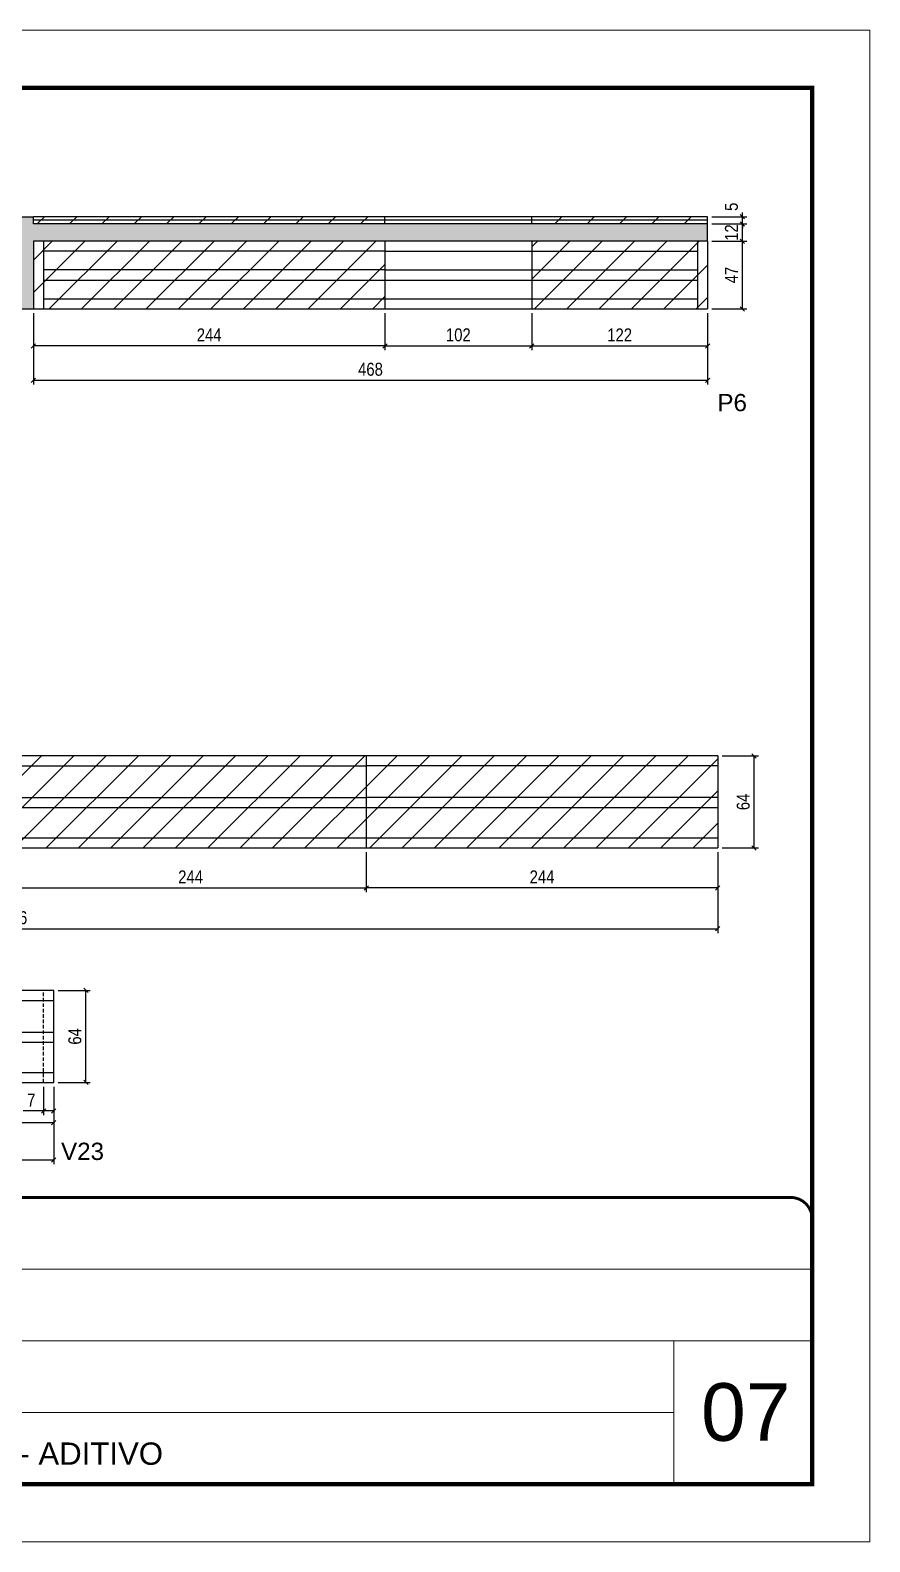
# Model space of a CAD drawing. Extents: x -10448 to -1189, y -11772 to 17235.
# Drawn here: x -6363 to -5780, y 14646 to 15696 of the extents above; entities that cross this region are included whole.
import ezdxf

# ---------------------------------------------------------------- set-up
doc = ezdxf.new("R2010")
doc.units = 0
for name, pattern in [('CONTINUO', [0]), ('DASHED', [0.75, 0.5, -0.25]), ('HIDDEN', [0.375, 0.25, -0.125])]:
    doc.linetypes.add(name, pattern=pattern)
for name, color, linetype in [('5', 5, 'Continuous'), ('COTA', 241, 'Continuous'), ('Painéis', 200, 'Continuous'), ('Reaproveitamento', 251, 'Continuous'), ('SARR_2.2x7', 40, 'Continuous'), ('SARR_EDITAR', 141, 'Continuous')]:
    doc.layers.add(name, color=color, linetype=linetype)
for name, color, linetype, lineweight in [('CARIMBO', 255, 'Continuous', 9), ('Folhas', 255, 'Continuous', 9), ('Hachura', 251, 'Continuous', 9), ('SARRAFO DE PRESSAO', 251, 'DASHED', 9)]:
    doc.layers.add(name, color=color, linetype=linetype, lineweight=lineweight)
doc.styles.add('ARIAL', font='arial.ttf')
doc.styles.add('COTA TECNICA-50', font='techl___.ttf', dxfattribs={"height": 9})
doc.styles.get("Standard").update_dxf_attribs({"font": 'arial.ttf'})
doc.dimstyles.new('COTA PAINEL-50', dxfattribs={"dimtxt": 9, "dimasz": 3, "dimexe": 3, "dimexo": 3, "dimgap": 3, "dimtad": 1, "dimdec": 1, "dimzin": 12, "dimdsep": 46, "dimtxsty": 'COTA TECNICA-50', "dimblk1": 'OBLIQUE', "dimblk2": 'OBLIQUE', "dimsah": 1, "dimcen": 0.9, "dimclrd": 4, "dimclre": 4, "dimclrt": 240, "dimadec": 1, "dimazin": 3, "dimtfac": 1, "dimtdec": 1, "dimtmove": 0, "dimatfit": 3, "dimfxl": 1, "dimtolj": 1, "dimtzin": 12, "dimarcsym": 0})
pattern_1 = [(45, (-137870.783, -4654.858), (-11.2253202, 11.2253202), [])]
pattern_2 = [(45, (-137870.783, -4641.673), (-11.2253202, 11.2253202), [])]

# ---------------------------------------------------------------- blocks, each defined once
blk = doc.blocks.new('9999999999')
at = {"color": 30, "linetype": 'CONTINUO'}
for p, q in [((98564.6, 34379.6), (99584, 34379.6)), ((98564.6, 34329.8), (99488, 34329.8)), ((99584, 34329.8), (99488, 34329.8)), ((99488, 34329.8), (99488, 34230.2)), ((98564.6, 34280), (99488, 34280))]:
    blk.add_line(p, q, dxfattribs=at)
at = {"color": 30, "linetype": 'CONTINUO', "const_width": 2}
blk.add_lwpolyline([(99584, 34230.2), (99584, 34414.4, 0.414214), (99569, 34429.4), (98229, 34429.4, 0.414214), (98214, 34414.4), (98214, 34245.2, 0.414214), (98229, 34230.2), (99584, 34230.2)], format="xyb", dxfattribs=at)
at = {"layer": 'Folhas'}
blk.add_lwpolyline([(98139, 34190.2), (99624, 34190.2), (99624, 35240.2), (98139, 35240.2)], close=True, dxfattribs=at)
at = {"layer": 'Folhas', "color": 30, "const_width": 3}
blk.add_lwpolyline([(98214, 34230.2), (99584, 34230.2), (99584, 35200.2), (98214, 35200.2)], close=True, dxfattribs=at)
at = {"color": 7, "linetype": 'Continuous', "ltscale": 5, "style": 'ARIAL'}
blk.add_text('LATERAL DE VIGA - ADITIVO', height=15.483, dxfattribs=at).set_placement((98837.7, 34243.7))
blk = doc.blocks.new('_Oblique')
at = {"color": 0, "linetype": 'ByBlock', "lineweight": -2}
blk.add_line((-0.5, -0.5), (0.5, 0.5), dxfattribs=at)
blk = doc.blocks.new('*D59')
at = {"layer": 'COTA', "color": 4, "linetype": 'ByBlock', "lineweight": -2, "transparency": 16777216}
for p, q in [((-6360.4, 15499.1), (-6360.4, 15473.4)), ((-6116.4, 15499.1), (-6116.4, 15473.4)), ((-6116.4, 15476.4), (-6360.4, 15476.4))]:
    blk.add_line(p, q, dxfattribs=at)
at = {"layer": 'Defpoints', "color": 0, "linetype": 'ByBlock', "transparency": 16777216}
for p in [(-6360.4, 15502.1), (-6116.4, 15502.1), (-6360.4, 15476.4)]:
    blk.add_point(p, dxfattribs=at)
at = {"layer": 'COTA', "color": 4, "linetype": 'ByBlock', "lineweight": -2, "transparency": 16777216, "xscale": 3, "yscale": 3, "zscale": 3, "rotation": 180}
blk.add_blockref('_Oblique', (-6360.4, 15476.4), dxfattribs=at)
at = {"layer": 'COTA', "color": 4, "linetype": 'ByBlock', "lineweight": -2, "transparency": 16777216, "xscale": 3, "yscale": 3, "zscale": 3}
blk.add_blockref('_Oblique', (-6116.4, 15476.4), dxfattribs=at)
at = {"layer": 'COTA', "color": 240, "linetype": 'ByBlock', "transparency": 16777216, "insert": (-6238.4, 15484), "char_height": 9, "attachment_point": 5, "style": 'COTA TECNICA-50'}
blk.add_mtext('\\A1;244', dxfattribs=at)
blk = doc.blocks.new('*D81')
at = {"layer": 'COTA', "color": 4, "linetype": 'ByBlock', "lineweight": -2, "transparency": 16777216}
for p, q in [((-6360.4, 15499.1), (-6360.4, 15449.5)), ((-5892.4, 15499.1), (-5892.4, 15449.5)), ((-6360.4, 15452.5), (-5892.4, 15452.5))]:
    blk.add_line(p, q, dxfattribs=at)
at = {"layer": 'Defpoints', "color": 0, "linetype": 'ByBlock', "transparency": 16777216}
for p in [(-6360.4, 15502.1), (-5892.4, 15502.1), (-5892.4, 15452.5)]:
    blk.add_point(p, dxfattribs=at)
at = {"layer": 'COTA', "color": 4, "linetype": 'ByBlock', "lineweight": -2, "transparency": 16777216, "xscale": 3, "yscale": 3, "zscale": 3, "rotation": 180}
blk.add_blockref('_Oblique', (-6360.4, 15452.5), dxfattribs=at)
at = {"layer": 'COTA', "color": 4, "linetype": 'ByBlock', "lineweight": -2, "transparency": 16777216, "xscale": 3, "yscale": 3, "zscale": 3}
blk.add_blockref('_Oblique', (-5892.4, 15452.5), dxfattribs=at)
at = {"layer": 'COTA', "color": 240, "linetype": 'ByBlock', "transparency": 16777216, "insert": (-6126.4, 15460.1), "char_height": 9, "attachment_point": 5, "style": 'COTA TECNICA-50'}
blk.add_mtext('\\A1;468', dxfattribs=at)
blk = doc.blocks.new('*D82')
at = {"layer": 'COTA', "color": 4, "linetype": 'ByBlock', "lineweight": -2, "transparency": 16777216}
for p, q in [((-5889.4, 15549.1), (-5865.2, 15549.1)), ((-5868.2, 15502.1), (-5868.2, 15549.1)), ((-5889.4, 15502.1), (-5865.2, 15502.1))]:
    blk.add_line(p, q, dxfattribs=at)
at = {"layer": 'Defpoints', "color": 0, "linetype": 'ByBlock', "transparency": 16777216}
for p in [(-5892.4, 15549.1), (-5868.2, 15549.1), (-5892.4, 15502.1)]:
    blk.add_point(p, dxfattribs=at)
at = {"layer": 'COTA', "color": 4, "linetype": 'ByBlock', "lineweight": -2, "transparency": 16777216, "xscale": 3, "yscale": 3, "zscale": 3}
for p, rotation in [((-5868.2, 15549.1), 90), ((-5868.2, 15502.1), 270)]:
    blk.add_blockref('_Oblique', p, dxfattribs=dict(at, rotation=rotation))
at = {"layer": 'COTA', "color": 240, "linetype": 'ByBlock', "transparency": 16777216, "insert": (-5875.8, 15525.6), "char_height": 9, "attachment_point": 5, "rotation": 90, "style": 'COTA TECNICA-50'}
blk.add_mtext('\\A1;47', dxfattribs=at)
blk = doc.blocks.new('*D83')
at = {"layer": 'COTA', "color": 4, "linetype": 'ByBlock', "lineweight": -2, "transparency": 16777216}
for p, q in [((-5889.4, 15561.1), (-5865.2, 15561.1)), ((-5868.2, 15549.1), (-5868.2, 15561.1)), ((-5889.4, 15549.1), (-5865.2, 15549.1))]:
    blk.add_line(p, q, dxfattribs=at)
at = {"layer": 'Defpoints', "color": 0, "linetype": 'ByBlock', "transparency": 16777216}
for p in [(-5892.4, 15561.1), (-5868.2, 15561.1), (-5892.4, 15549.1)]:
    blk.add_point(p, dxfattribs=at)
at = {"layer": 'COTA', "color": 4, "linetype": 'ByBlock', "lineweight": -2, "transparency": 16777216, "xscale": 3, "yscale": 3, "zscale": 3}
for p, rotation in [((-5868.2, 15561.1), 90), ((-5868.2, 15549.1), 270)]:
    blk.add_blockref('_Oblique', p, dxfattribs=dict(at, rotation=rotation))
at = {"layer": 'COTA', "color": 240, "linetype": 'ByBlock', "transparency": 16777216, "insert": (-5875.8, 15555.1), "char_height": 9, "attachment_point": 5, "rotation": 90, "style": 'COTA TECNICA-50'}
blk.add_mtext('\\A1;12', dxfattribs=at)
blk = doc.blocks.new('*D84')
at = {"layer": 'COTA', "color": 4, "linetype": 'ByBlock', "lineweight": -2, "transparency": 16777216}
for p, q in [((-5889.4, 15566.1), (-5865.2, 15566.1)), ((-5889.4, 15561.1), (-5865.2, 15561.1)), ((-5868.2, 15566.1), (-5868.2, 15569.1)), ((-5868.2, 15561.1), (-5868.2, 15566.1)), ((-5868.2, 15561.1), (-5868.2, 15558.1))]:
    blk.add_line(p, q, dxfattribs=at)
at = {"layer": 'Defpoints', "color": 0, "linetype": 'ByBlock', "transparency": 16777216}
for p in [(-5892.4, 15566.1), (-5892.4, 15561.1), (-5868.2, 15566.1)]:
    blk.add_point(p, dxfattribs=at)
at = {"layer": 'COTA', "color": 4, "linetype": 'ByBlock', "lineweight": -2, "transparency": 16777216, "xscale": 3, "yscale": 3, "zscale": 3}
for p, rotation in [((-5868.2, 15566.1), 270), ((-5868.2, 15561.1), 90)]:
    blk.add_blockref('_Oblique', p, dxfattribs=dict(at, rotation=rotation))
at = {"layer": 'COTA', "color": 240, "linetype": 'ByBlock', "transparency": 16777216, "insert": (-5875.8, 15573), "char_height": 9, "attachment_point": 5, "rotation": 90, "style": 'COTA TECNICA-50'}
blk.add_mtext('\\A1;5', dxfattribs=at)
blk = doc.blocks.new('*D66')
at = {"layer": 'COTA', "color": 4, "linetype": 'ByBlock', "lineweight": -2, "transparency": 16777216}
for p, q in [((-6373.3, 15124.6), (-6373.3, 15096.9)), ((-6129.3, 15124.6), (-6129.3, 15096.9)), ((-6373.3, 15099.9), (-6129.3, 15099.9))]:
    blk.add_line(p, q, dxfattribs=at)
at = {"layer": 'Defpoints', "color": 0, "linetype": 'ByBlock', "transparency": 16777216}
for p in [(-6373.3, 15127.6), (-6129.3, 15127.6), (-6129.3, 15099.9)]:
    blk.add_point(p, dxfattribs=at)
at = {"layer": 'COTA', "color": 4, "linetype": 'ByBlock', "lineweight": -2, "transparency": 16777216, "xscale": 3, "yscale": 3, "zscale": 3, "rotation": 180}
blk.add_blockref('_Oblique', (-6373.3, 15099.9), dxfattribs=at)
at = {"layer": 'COTA', "color": 4, "linetype": 'ByBlock', "lineweight": -2, "transparency": 16777216, "xscale": 3, "yscale": 3, "zscale": 3}
blk.add_blockref('_Oblique', (-6129.3, 15099.9), dxfattribs=at)
at = {"layer": 'COTA', "color": 240, "linetype": 'ByBlock', "transparency": 16777216, "insert": (-6251.3, 15107.5), "char_height": 9, "attachment_point": 5, "style": 'COTA TECNICA-50'}
blk.add_mtext('\\A1;244', dxfattribs=at)
blk = doc.blocks.new('*D69')
at = {"layer": 'COTA', "color": 4, "linetype": 'ByBlock', "lineweight": -2, "transparency": 16777216}
for p, q in [((-6129.3, 15124.6), (-6129.3, 15096.9)), ((-5885.3, 15124.6), (-5885.3, 15096.9)), ((-5885.3, 15099.9), (-6129.3, 15099.9))]:
    blk.add_line(p, q, dxfattribs=at)
at = {"layer": 'Defpoints', "color": 0, "linetype": 'ByBlock', "transparency": 16777216}
for p in [(-6129.3, 15127.6), (-5885.3, 15127.6), (-6129.3, 15099.9)]:
    blk.add_point(p, dxfattribs=at)
at = {"layer": 'COTA', "color": 4, "linetype": 'ByBlock', "lineweight": -2, "transparency": 16777216, "xscale": 3, "yscale": 3, "zscale": 3, "rotation": 180}
blk.add_blockref('_Oblique', (-6129.3, 15099.9), dxfattribs=at)
at = {"layer": 'COTA', "color": 4, "linetype": 'ByBlock', "lineweight": -2, "transparency": 16777216, "xscale": 3, "yscale": 3, "zscale": 3}
blk.add_blockref('_Oblique', (-5885.3, 15099.9), dxfattribs=at)
at = {"layer": 'COTA', "color": 240, "linetype": 'ByBlock', "transparency": 16777216, "insert": (-6007.3, 15107.5), "char_height": 9, "attachment_point": 5, "style": 'COTA TECNICA-50'}
blk.add_mtext('\\A1;244', dxfattribs=at)
blk = doc.blocks.new('*D87')
at = {"layer": 'COTA', "color": 4, "linetype": 'ByBlock', "lineweight": -2, "transparency": 16777216}
for p, q in [((-5882.3, 15191.6), (-5857.1, 15191.6)), ((-5860.1, 15127.6), (-5860.1, 15191.6)), ((-5882.3, 15127.6), (-5857.1, 15127.6))]:
    blk.add_line(p, q, dxfattribs=at)
at = {"layer": 'Defpoints', "color": 0, "linetype": 'ByBlock', "transparency": 16777216}
for p in [(-5885.3, 15191.6), (-5860.1, 15191.6), (-5885.3, 15127.6)]:
    blk.add_point(p, dxfattribs=at)
at = {"layer": 'COTA', "color": 4, "linetype": 'ByBlock', "lineweight": -2, "transparency": 16777216, "xscale": 3, "yscale": 3, "zscale": 3}
for p, rotation in [((-5860.1, 15191.6), 90), ((-5860.1, 15127.6), 270)]:
    blk.add_blockref('_Oblique', p, dxfattribs=dict(at, rotation=rotation))
at = {"layer": 'COTA', "color": 240, "linetype": 'ByBlock', "transparency": 16777216, "insert": (-5867.6, 15159.6), "char_height": 9, "attachment_point": 5, "rotation": 90, "style": 'COTA TECNICA-50'}
blk.add_mtext('\\A1;64', dxfattribs=at)
blk = doc.blocks.new('*D88')
at = {"layer": 'COTA', "color": 4, "linetype": 'ByBlock', "lineweight": -2, "transparency": 16777216}
for p, q in [((-6343.3, 15028.7), (-6321, 15028.7)), ((-6324, 14964.7), (-6324, 15028.7)), ((-6343.3, 14964.7), (-6321, 14964.7))]:
    blk.add_line(p, q, dxfattribs=at)
at = {"layer": 'Defpoints', "color": 0, "linetype": 'ByBlock', "transparency": 16777216}
for p in [(-6346.3, 15028.7), (-6324, 15028.7), (-6346.3, 14964.7)]:
    blk.add_point(p, dxfattribs=at)
at = {"layer": 'COTA', "color": 4, "linetype": 'ByBlock', "lineweight": -2, "transparency": 16777216, "xscale": 3, "yscale": 3, "zscale": 3}
for p, rotation in [((-6324, 15028.7), 90), ((-6324, 14964.7), 270)]:
    blk.add_blockref('_Oblique', p, dxfattribs=dict(at, rotation=rotation))
at = {"layer": 'COTA', "color": 240, "linetype": 'ByBlock', "transparency": 16777216, "insert": (-6331.6, 14996.7), "char_height": 9, "attachment_point": 5, "rotation": 90, "style": 'COTA TECNICA-50'}
blk.add_mtext('\\A1;64', dxfattribs=at)
blk = doc.blocks.new('*D89')
at = {"layer": 'COTA', "color": 4, "linetype": 'ByBlock', "lineweight": -2, "transparency": 16777216}
for p, q in [((-6861.3, 15124.6), (-6861.3, 15068.5)), ((-5885.3, 15124.6), (-5885.3, 15068.5)), ((-6861.3, 15071.5), (-5885.3, 15071.5))]:
    blk.add_line(p, q, dxfattribs=at)
at = {"layer": 'Defpoints', "color": 0, "linetype": 'ByBlock', "transparency": 16777216}
for p in [(-6861.3, 15127.6), (-5885.3, 15127.6), (-5885.3, 15071.5)]:
    blk.add_point(p, dxfattribs=at)
at = {"layer": 'COTA', "color": 4, "linetype": 'ByBlock', "lineweight": -2, "transparency": 16777216, "xscale": 3, "yscale": 3, "zscale": 3, "rotation": 180}
blk.add_blockref('_Oblique', (-6861.3, 15071.5), dxfattribs=at)
at = {"layer": 'COTA', "color": 4, "linetype": 'ByBlock', "lineweight": -2, "transparency": 16777216, "xscale": 3, "yscale": 3, "zscale": 3}
blk.add_blockref('_Oblique', (-5885.3, 15071.5), dxfattribs=at)
at = {"layer": 'COTA', "color": 240, "linetype": 'ByBlock', "transparency": 16777216, "insert": (-6373.3, 15079.1), "char_height": 9, "attachment_point": 5, "style": 'COTA TECNICA-50'}
blk.add_mtext('\\A1;976', dxfattribs=at)
blk = doc.blocks.new('*D90')
at = {"layer": 'COTA', "color": 4, "linetype": 'ByBlock', "lineweight": -2, "transparency": 16777216}
for p, q in [((-6861.3, 14961.7), (-6861.3, 14907.9)), ((-6346.3, 14961.7), (-6346.3, 14907.9)), ((-6861.3, 14910.9), (-6346.3, 14910.9))]:
    blk.add_line(p, q, dxfattribs=at)
at = {"layer": 'Defpoints', "color": 0, "linetype": 'ByBlock', "transparency": 16777216}
for p in [(-6861.3, 14964.7), (-6346.3, 14964.7), (-6346.3, 14910.9)]:
    blk.add_point(p, dxfattribs=at)
at = {"layer": 'COTA', "color": 4, "linetype": 'ByBlock', "lineweight": -2, "transparency": 16777216, "xscale": 3, "yscale": 3, "zscale": 3, "rotation": 180}
blk.add_blockref('_Oblique', (-6861.3, 14910.9), dxfattribs=at)
at = {"layer": 'COTA', "color": 4, "linetype": 'ByBlock', "lineweight": -2, "transparency": 16777216, "xscale": 3, "yscale": 3, "zscale": 3}
blk.add_blockref('_Oblique', (-6346.3, 14910.9), dxfattribs=at)
at = {"layer": 'COTA', "color": 240, "linetype": 'ByBlock', "transparency": 16777216, "insert": (-6603.8, 14918.5), "char_height": 9, "attachment_point": 5, "style": 'COTA TECNICA-50'}
blk.add_mtext('\\A1;515', dxfattribs=at)
blk = doc.blocks.new('*D91')
at = {"layer": 'COTA', "color": 4, "linetype": 'ByBlock', "lineweight": -2, "transparency": 16777216}
for p, q in [((-6495.3, 14961.7), (-6495.3, 14933.8)), ((-6346.3, 14961.7), (-6346.3, 14933.8)), ((-6495.3, 14936.8), (-6346.3, 14936.8))]:
    blk.add_line(p, q, dxfattribs=at)
at = {"layer": 'Defpoints', "color": 0, "linetype": 'ByBlock', "transparency": 16777216}
for p in [(-6495.3, 14964.7), (-6346.3, 14964.7), (-6346.3, 14936.8)]:
    blk.add_point(p, dxfattribs=at)
at = {"layer": 'COTA', "color": 4, "linetype": 'ByBlock', "lineweight": -2, "transparency": 16777216, "xscale": 3, "yscale": 3, "zscale": 3, "rotation": 180}
blk.add_blockref('_Oblique', (-6495.3, 14936.8), dxfattribs=at)
at = {"layer": 'COTA', "color": 4, "linetype": 'ByBlock', "lineweight": -2, "transparency": 16777216, "xscale": 3, "yscale": 3, "zscale": 3}
blk.add_blockref('_Oblique', (-6346.3, 14936.8), dxfattribs=at)
at = {"layer": 'COTA', "color": 240, "linetype": 'ByBlock', "transparency": 16777216, "insert": (-6420.8, 14944.4), "char_height": 9, "attachment_point": 5, "style": 'COTA TECNICA-50'}
blk.add_mtext('\\A1;149', dxfattribs=at)
blk = doc.blocks.new('*D92')
at = {"layer": 'COTA', "color": 4, "linetype": 'ByBlock', "lineweight": -2, "transparency": 16777216}
for p, q in [((-6353.3, 14961.7), (-6353.3, 14941.9)), ((-6346.3, 14961.7), (-6346.3, 14941.9)), ((-6353.3, 14944.9), (-6367.5, 14944.9)), ((-6346.3, 14944.9), (-6353.3, 14944.9))]:
    blk.add_line(p, q, dxfattribs=at)
at = {"layer": 'Defpoints', "color": 0, "linetype": 'ByBlock', "transparency": 16777216}
for p in [(-6353.3, 14964.7), (-6346.3, 14964.7), (-6353.3, 14944.9)]:
    blk.add_point(p, dxfattribs=at)
at = {"layer": 'COTA', "color": 4, "linetype": 'ByBlock', "lineweight": -2, "transparency": 16777216, "xscale": 3, "yscale": 3, "zscale": 3, "rotation": 180}
blk.add_blockref('_Oblique', (-6353.3, 14944.9), dxfattribs=at)
at = {"layer": 'COTA', "color": 4, "linetype": 'ByBlock', "lineweight": -2, "transparency": 16777216, "xscale": 3, "yscale": 3, "zscale": 3}
blk.add_blockref('_Oblique', (-6346.3, 14944.9), dxfattribs=at)
at = {"layer": 'COTA', "color": 240, "linetype": 'ByBlock', "transparency": 16777216, "insert": (-6361.9, 14952.5), "char_height": 9, "attachment_point": 5, "style": 'COTA TECNICA-50'}
blk.add_mtext('\\A1;7', dxfattribs=at)
blk = doc.blocks.new('*D94')
at = {"layer": 'COTA', "color": 4, "linetype": 'ByBlock', "lineweight": -2, "transparency": 16777216}
for p, q in [((-6116.4, 15499.1), (-6116.4, 15473.4)), ((-6014.4, 15499.1), (-6014.4, 15473.4)), ((-6116.4, 15476.4), (-6014.4, 15476.4))]:
    blk.add_line(p, q, dxfattribs=at)
at = {"layer": 'Defpoints', "color": 0, "linetype": 'ByBlock', "transparency": 16777216}
for p in [(-6116.4, 15502.1), (-6014.4, 15502.1), (-6014.4, 15476.4)]:
    blk.add_point(p, dxfattribs=at)
at = {"layer": 'COTA', "color": 4, "linetype": 'ByBlock', "lineweight": -2, "transparency": 16777216, "xscale": 3, "yscale": 3, "zscale": 3, "rotation": 180}
blk.add_blockref('_Oblique', (-6116.4, 15476.4), dxfattribs=at)
at = {"layer": 'COTA', "color": 4, "linetype": 'ByBlock', "lineweight": -2, "transparency": 16777216, "xscale": 3, "yscale": 3, "zscale": 3}
blk.add_blockref('_Oblique', (-6014.4, 15476.4), dxfattribs=at)
at = {"layer": 'COTA', "color": 240, "linetype": 'ByBlock', "transparency": 16777216, "insert": (-6065.4, 15484), "char_height": 9, "attachment_point": 5, "style": 'COTA TECNICA-50'}
blk.add_mtext('\\A1;102', dxfattribs=at)
blk = doc.blocks.new('*D95')
at = {"layer": 'COTA', "color": 4, "linetype": 'ByBlock', "lineweight": -2, "transparency": 16777216}
for p, q in [((-6014.4, 15499.1), (-6014.4, 15473.4)), ((-5892.4, 15499.1), (-5892.4, 15473.4)), ((-6014.4, 15476.4), (-5892.4, 15476.4))]:
    blk.add_line(p, q, dxfattribs=at)
at = {"layer": 'Defpoints', "color": 0, "linetype": 'ByBlock', "transparency": 16777216}
for p in [(-6014.4, 15502.1), (-5892.4, 15502.1), (-5892.4, 15476.4)]:
    blk.add_point(p, dxfattribs=at)
at = {"layer": 'COTA', "color": 4, "linetype": 'ByBlock', "lineweight": -2, "transparency": 16777216, "xscale": 3, "yscale": 3, "zscale": 3, "rotation": 180}
blk.add_blockref('_Oblique', (-6014.4, 15476.4), dxfattribs=at)
at = {"layer": 'COTA', "color": 4, "linetype": 'ByBlock', "lineweight": -2, "transparency": 16777216, "xscale": 3, "yscale": 3, "zscale": 3}
blk.add_blockref('_Oblique', (-5892.4, 15476.4), dxfattribs=at)
at = {"layer": 'COTA', "color": 240, "linetype": 'ByBlock', "transparency": 16777216, "insert": (-5953.4, 15484), "char_height": 9, "attachment_point": 5, "style": 'COTA TECNICA-50'}
blk.add_mtext('\\A1;122', dxfattribs=at)

msp = doc.modelspace()

# ---------------------------------------------------------------- hatches: boundary and pattern name
at = {"layer": 'COTA', "linetype": 'ByBlock'}
h = msp.add_hatch(dxfattribs=at)
h.set_pattern_fill('AR-CONC', color=256, scale=0.03)
h.set_pattern_definition([(50, (-137870.7827, -4613.0762), (5.46554007, -0.47817257), [0.5715, -6.2865]), (355, (-137870.7827, -4613.076), (-1.05730264, 5.73170536), [0.4572, -5.02921753]), (100.4514447, (-137870.327, -4613.116), (4.40823741, 5.25353256), [0.48570026, -5.34270734]), (46.1842, (-137870.783, -4611.552), (8.13237123, -1.26126984), [0.85725, -9.42975]), (96.6355576, (-137870.105, -4611.657), (7.122124, 7.42278374), [0.7285507, -8.01406824]), (351.184151, (-137870.783, -4611.552), (7.122124, 7.42278374), [0.685799, -7.54379196]), (21, (-137870.0207, -4611.9332), (4.54843174, -3.06795595), [0.5715, -6.2865]), (326, (-137870.0207, -4611.933), (1.85406085, 5.52563898), [0.4572, -5.0292]), (71.451445, (-137869.6417, -4612.189), (6.40249258, 2.45768307), [0.48570026, -5.34269813]), (37.5, (-137870.7827, -4613.0762), (0.092658098, 2.536651166), [0, -4.96824, 0, -5.1054, 0, -5.04825]), (7.5, (-137870.7827, -4613.0762), (2.004589875, 3.005417245), [0, -2.91084, 0, -4.85394, 0, -1.92405]), (327.5, (-137872.482, -4613.0762), (4.067717855, -0.17186232), [0, -1.905, 0, -5.9436, 0, -7.8867]), (317.5, (-137873.244, -4613.0762), (4.44387544, 0.76279473), [0, -2.4765, 0, -3.94716, 0, -5.6007])])
h.paths.add_polyline_path([(-6390.46, 15502.11), (-6360.4, 15502.11), (-6360.4, 15549.11), (-5892.4, 15549.11), (-5892.4, 15561.11), (-6360.4, 15561.11), (-6360.4, 15566.11), (-6390.46, 15566.11), (-6390.46, 15561.11), (-6858.96, 15561.11), (-6858.96, 15549.11), (-6390.46, 15549.11)])
at = {"layer": 'Hachura', "linetype": 'ByBlock'}
h = msp.add_hatch(dxfattribs=at)
h.set_pattern_fill('ANSI31', color=256, scale=5)
h.set_pattern_definition(pattern_2)
h.paths.add_polyline_path([(-6116.4, 15561.11), (-6116.4, 15566.11), (-6360.4, 15566.11), (-6360.4, 15561.11)])
h = msp.add_hatch(dxfattribs=at)
h.set_pattern_fill('ANSI31', color=256, scale=5)
h.set_pattern_definition(pattern_2)
h.paths.add_polyline_path([(-6014.4, 15566.11), (-6014.4, 15561.11), (-5892.4, 15561.11), (-5892.4, 15566.11)])
h = msp.add_hatch(dxfattribs=at)
h.set_pattern_fill('ANSI31', color=256, scale=5)
h.set_pattern_definition(pattern_2)
h.paths.add_polyline_path([(-6360.4, 15549.11), (-6360.4, 15502.11), (-6116.4, 15502.11), (-6116.4, 15549.11)])
h = msp.add_hatch(dxfattribs=at)
h.set_pattern_fill('ANSI31', color=256, scale=5)
h.set_pattern_definition(pattern_2)
h.paths.add_polyline_path([(-5892.4, 15502.11), (-5892.4, 15549.11), (-6014.4, 15549.11), (-6014.4, 15502.11)])
at = {"layer": 'Reaproveitamento', "linetype": 'ByBlock'}
h = msp.add_hatch(dxfattribs=at)
h.set_pattern_fill('ANSI31', color=256, scale=5)
h.set_pattern_definition(pattern_1)
h.paths.add_polyline_path([(-6129.34, 15127.62), (-6129.34, 15191.62), (-6373.34, 15191.62), (-6373.34, 15127.62)])
h = msp.add_hatch(dxfattribs=at)
h.set_pattern_fill('ANSI31', color=256, scale=5)
h.set_pattern_definition(pattern_1)
h.paths.add_polyline_path([(-6129.34, 15191.62), (-6129.34, 15127.62), (-5885.34, 15127.62), (-5885.34, 15191.62)])

# ---------------------------------------------------------------- linework, layer by layer
at = {"layer": 'COTA', "linetype": 'ByBlock'}
for p, q in [((-6390.46, 15566.11), (-6360.4, 15566.11)), ((-5892.4, 15549.11), (-5892.4, 15561.11)), ((-6390.46, 15502.11), (-6360.4, 15502.11))]:
    msp.add_line(p, q, dxfattribs=at)
at = {"layer": 'Painéis', "linetype": 'Continuous'}
for p, q in [((-6360.4, 15561.11), (-6360.4, 15566.11)), ((-6116.4, 15561.11), (-6116.4, 15566.11)), ((-6014.4, 15561.11), (-6014.4, 15566.11)), ((-5892.4, 15561.11), (-5892.4, 15566.11)), ((-6360.4, 15549.11), (-6360.4, 15502.11)), ((-6116.4, 15549.11), (-6116.4, 15502.11)), ((-6014.4, 15549.11), (-6014.4, 15502.11)), ((-5892.4, 15549.11), (-5892.4, 15502.11)), ((-5885.34, 15191.62), (-6861.34, 15191.62)), ((-6129.34, 15191.62), (-6129.34, 15127.62)), ((-5885.34, 15191.62), (-5885.34, 15127.62)), ((-6861.34, 15127.62), (-5885.34, 15127.62)), ((-6346.34, 15028.66), (-6861.34, 15028.66)), ((-6346.34, 14964.66), (-6346.34, 15028.66)), ((-6861.34, 14964.66), (-6346.34, 14964.66))]:
    msp.add_line(p, q, dxfattribs=at)
for points in [[(-5892.4, 15566.11), (-6360.4, 15566.11)], [(-5892.4, 15561.11), (-6360.4, 15561.11)], [(-5892.4, 15549.11), (-6360.4, 15549.11)], [(-6360.4, 15502.11), (-5892.4, 15502.11)]]:
    msp.add_lwpolyline(points, dxfattribs=at)
at = {"layer": 'SARR_2.2x7', "linetype": 'Continuous'}
for p, q in [((-6353.4, 15549.11), (-6353.4, 15502.11)), ((-6116.4, 15542.11), (-6014.4, 15542.11)), ((-6014.4, 15542.11), (-5899.4, 15542.11)), ((-5899.4, 15549.11), (-5899.4, 15502.11)), ((-6116.4, 15529.11), (-6014.4, 15529.11)), ((-6116.4, 15522.11), (-6014.4, 15522.11)), ((-6014.4, 15529.11), (-5899.4, 15529.11)), ((-6014.4, 15522.11), (-5899.4, 15522.11)), ((-6116.4, 15509.11), (-6014.4, 15509.11)), ((-6014.4, 15509.11), (-5899.4, 15509.11)), ((-6373.34, 15184.62), (-6129.34, 15184.62)), ((-6373.34, 15162.62), (-6129.34, 15162.62)), ((-6373.34, 15155.62), (-6129.34, 15155.62)), ((-6373.34, 15134.62), (-6129.34, 15134.62)), ((-6495.34, 15021.66), (-6346.34, 15021.66)), ((-6495.34, 14999.66), (-6346.34, 14999.66)), ((-6495.34, 14992.66), (-6346.34, 14992.66)), ((-6495.34, 14971.66), (-6346.34, 14971.66))]:
    msp.add_line(p, q, dxfattribs=at)
at = {"layer": 'SARR_2.2x7', "linetype": 'HIDDEN', "ltscale": 10}
msp.add_line((-6353.34, 14964.66), (-6353.34, 15028.66), dxfattribs=at)
at = {"layer": 'SARR_2.2x7', "linetype": 'Continuous'}
for points in [[(-6116.4, 15542.11), (-6353.4, 15542.11)], [(-6116.4, 15529.11), (-6353.4, 15529.11)], [(-6353.4, 15522.11), (-6116.4, 15522.11)], [(-6353.4, 15509.11), (-6116.4, 15509.11)], [(-5885.34, 15184.62), (-6129.34, 15184.62)], [(-5885.34, 15162.62), (-6129.34, 15162.62)], [(-6129.34, 15155.62), (-5885.34, 15155.62)], [(-6129.34, 15134.62), (-5885.34, 15134.62)]]:
    msp.add_lwpolyline(points, dxfattribs=at)
at = {"layer": 'SARR_EDITAR', "linetype": 'Continuous'}
for points in [[(-6014.4, 15563.61), (-6360.4, 15563.61)], [(-5892.4, 15563.61), (-6014.4, 15563.61)]]:
    msp.add_lwpolyline(points, dxfattribs=at)

# ---------------------------------------------------------------- block references
at = {"layer": 'SARRAFO DE PRESSAO', "color": 6, "linetype": 'ByBlock'}
msp.add_blockref('9999999999', (-105403.76, -19544.55), dxfattribs=at)

# ---------------------------------------------------------------- texts
at = {"layer": '5', "linetype": 'Continuous'}
for s, p in [('P6', (-5885.54, 15430.99)), ('V23', (-6341.22, 14910.87))]:
    msp.add_text(s, height=12, rotation=0.00004, dxfattribs=at).set_placement(p)
at = {"layer": 'CARIMBO', "style": 'ARIAL'}
msp.add_text('07', height=40, dxfattribs=at).set_placement((-5896.92, 14715.8))

# ---------------------------------------------------------------- dimensions: what is measured, and where the dimension line sits
at = {"layer": 'COTA', "linetype": 'ByBlock'}
for base, p1, p2, picture, middle in [((-5868.24, 15566.11), (-5892.4, 15561.11), (-5892.4, 15566.11), '*D84', (-5868.24, 15573)), ((-5868.24, 15561.11), (-5892.4, 15549.11), (-5892.4, 15561.11), '*D83', (-5868.24, 15555.11))]:
    dim = msp.add_linear_dim(base=base, p1=p1, p2=p2, angle=90, dimstyle='COTA PAINEL-50', override={"dimtmove": 1}, dxfattribs=at)
    dim.commit()
    dim.dimension.update_dxf_attribs({"geometry": picture, "text_midpoint": middle, "dimtype": 160})
for base, p1, p2, picture, middle in [((-5868.24, 15549.11), (-5892.4, 15502.11), (-5892.4, 15549.11), '*D82', (-5875.81, 15525.61)), ((-5860.05, 15191.62), (-5885.34, 15127.62), (-5885.34, 15191.62), '*D87', (-5867.65, 15159.62)), ((-6323.98, 15028.66), (-6346.34, 14964.66), (-6346.34, 15028.66), '*D88', (-6331.57, 14996.66))]:
    dim = msp.add_linear_dim(base=base, p1=p1, p2=p2, angle=90, dimstyle='COTA PAINEL-50', dxfattribs=at)
    dim.commit()
    dim.dimension.update_dxf_attribs({"geometry": picture, "text_midpoint": middle})
for base, p1, p2, picture, middle in [((-6360.4, 15476.44), (-6116.4, 15502.11), (-6360.4, 15502.11), '*D59', (-6238.4, 15476.44)), ((-6129.34, 15099.9), (-5885.34, 15127.62), (-6129.34, 15127.62), '*D69', (-6007.34, 15099.9))]:
    dim = msp.add_linear_dim(base=base, p1=p1, p2=p2, dimstyle='COTA PAINEL-50', override={"dimarcsym": 1}, dxfattribs=at)
    dim.commit()
    dim.dimension.update_dxf_attribs({"geometry": picture, "text_midpoint": middle, "dimtype": 160})
for base, p1, p2, override, picture, middle in [((-5892.4, 15452.52), (-6360.4, 15502.11), (-5892.4, 15502.11), {"dimarcsym": 1}, '*D81', (-6126.4, 15460.13)), ((-5892.4, 15476.44), (-6014.4, 15502.11), (-5892.4, 15502.11), {"dimtmove": 1}, '*D95', (-5953.4, 15484)), ((-6129.34, 15099.9), (-6373.34, 15127.62), (-6129.34, 15127.62), {"dimarcsym": 1}, '*D66', (-6251.34, 15107.47))]:
    dim = msp.add_linear_dim(base=base, p1=p1, p2=p2, dimstyle='COTA PAINEL-50', override=override, dxfattribs=at)
    dim.commit()
    dim.dimension.update_dxf_attribs({"geometry": picture, "text_midpoint": middle})
for base, p1, p2, picture, middle in [((-6014.4, 15476.44), (-6116.4, 15502.11), (-6014.4, 15502.11), '*D94', (-6065.4, 15484.04)), ((-5885.34, 15071.5), (-6861.34, 15127.62), (-5885.34, 15127.62), '*D89', (-6373.34, 15079.12)), ((-6346.34, 14910.89), (-6861.34, 14964.66), (-6346.34, 14964.66), '*D90', (-6603.84, 14918.49)), ((-6346.34, 14936.79), (-6495.34, 14964.66), (-6346.34, 14964.66), '*D91', (-6420.84, 14944.39)), ((-6353.34, 14944.91), (-6346.34, 14964.66), (-6353.34, 14964.66), '*D92', (-6361.92, 14952.48))]:
    dim = msp.add_linear_dim(base=base, p1=p1, p2=p2, dimstyle='COTA PAINEL-50', dxfattribs=at)
    dim.commit()
    dim.dimension.update_dxf_attribs({"geometry": picture, "text_midpoint": middle})

doc.saveas('drawing.dxf')
